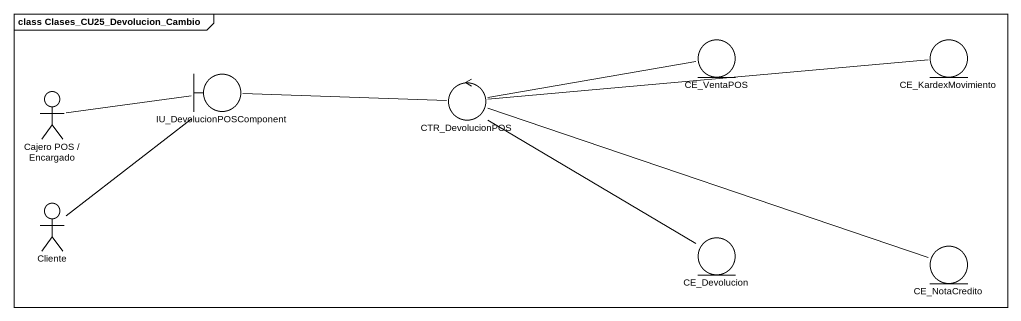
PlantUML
@startuml
mainframe class Clases_CU25_Devolucion_Cambio
entity CE_VentaPOS
entity CE_KardexMovimiento
actor "Cajero POS / Encargado" as Cajero_POS_Encargado
boundary IU_DevolucionPOSComponent
control CTR_DevolucionPOS
actor Cliente
entity CE_Devolucion
entity CE_NotaCredito
Cajero_POS_Encargado -right- IU_DevolucionPOSComponent
IU_DevolucionPOSComponent -right- CTR_DevolucionPOS
CTR_DevolucionPOS -right- CE_VentaPOS
CTR_DevolucionPOS -right- CE_KardexMovimiento
CTR_DevolucionPOS -- CE_Devolucion
CTR_DevolucionPOS -right- CE_NotaCredito
Cliente -right- IU_DevolucionPOSComponent
@enduml
